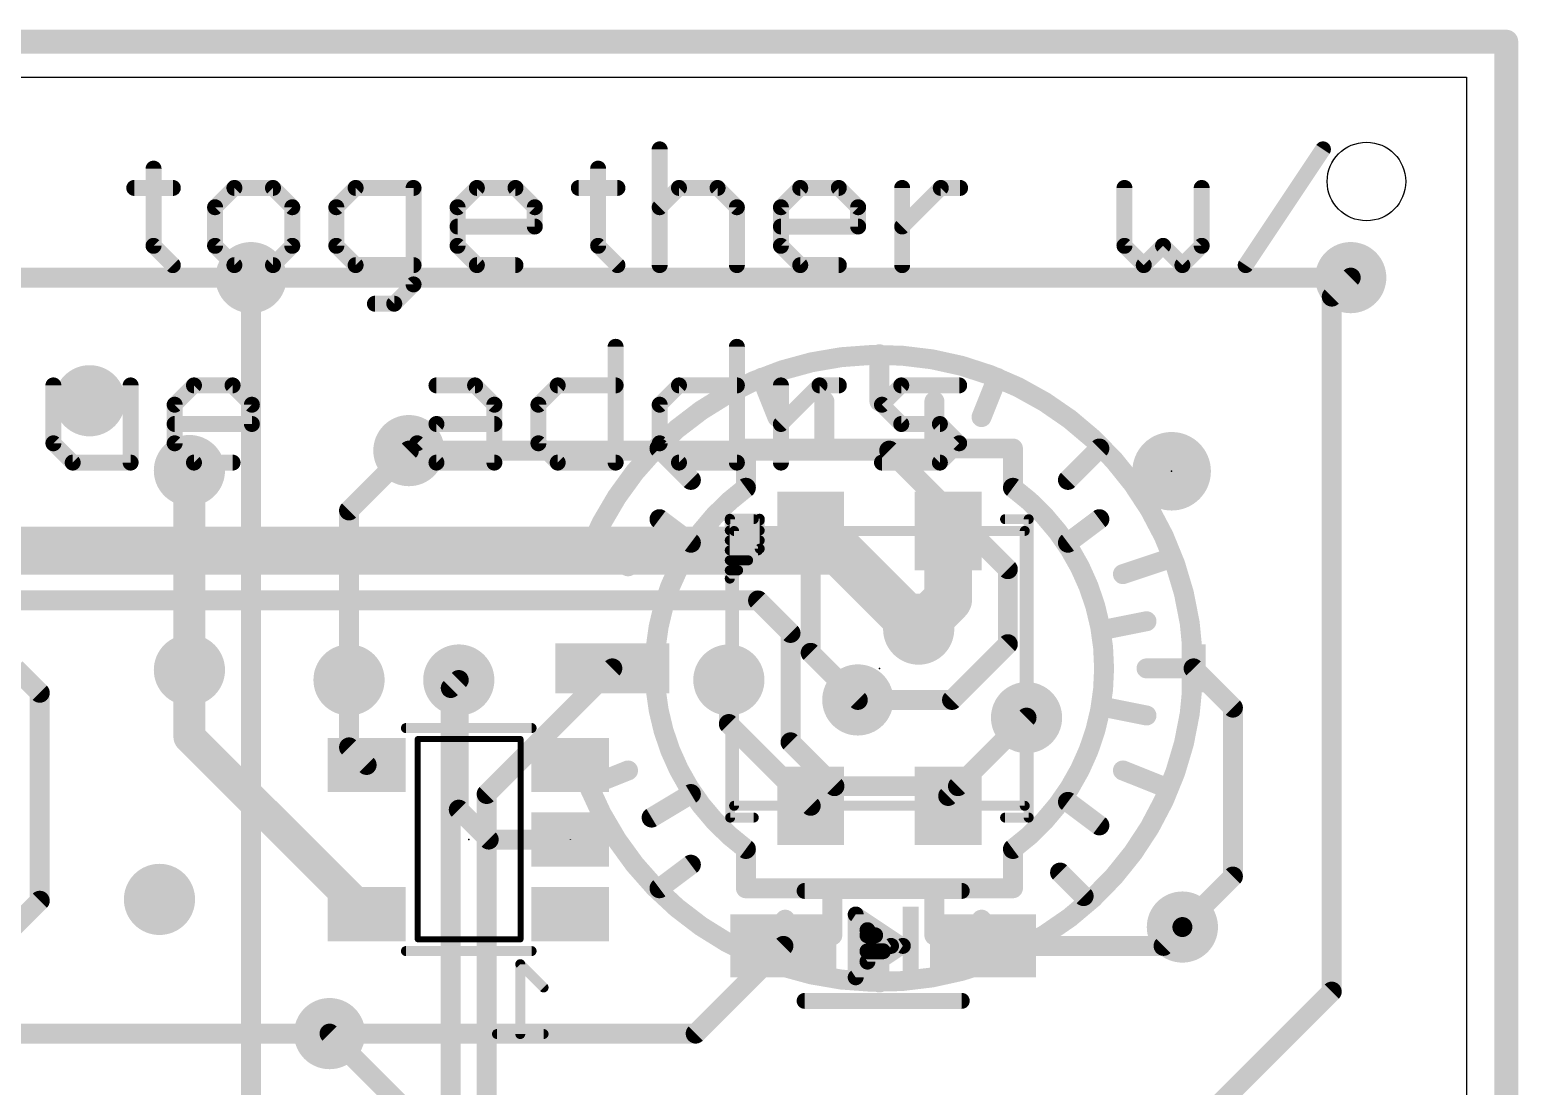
# Model space of a CAD drawing. Extents: x -30.6 to 30.6, y -30.6 to 30.6.
# Drawn here: x 11.68 to 30.63, y 17.18 to 30.63 of the extents above; entities that cross this region are included whole.
import ezdxf

# ---------------------------------------------------------------- set-up
doc = ezdxf.new("R2010")
doc.units = 0
for name, color, linetype in [('1', 12, 'CONTINUOUS'), ('16', 5, 'CONTINUOUS'), ('18', 110, 'CONTINUOUS'), ('20', 53, 'CONTINUOUS'), ('21', 40, 'CONTINUOUS'), ('22', 53, 'CONTINUOUS'), ('23', 40, 'CONTINUOUS'), ('24', 6, 'CONTINUOUS')]:
    doc.layers.add(name, color=color, linetype=linetype)

# ---------------------------------------------------------------- blocks, each defined once
blk = doc.blocks.new('RECT')
blk.add_solid([(-0.5, -0.5), (0.5, -0.5), (-0.5, 0.5), (0.5, 0.5)])
blk = doc.blocks.new('PIE')
at = {"const_width": 0.5}
blk.add_lwpolyline([(0, -0.25, 1), (0, 0.25, 1), (0, -0.25)], format="xyb", dxfattribs=at)
blk = doc.blocks.new('ROUNDV')
at = {"const_width": 0.5}
blk.add_lwpolyline([(0, -0.25, 1), (0, 0.25, 1), (0, -0.25)], format="xyb", dxfattribs=at)

msp = doc.modelspace()

# ---------------------------------------------------------------- linework, layer by layer
at = {"layer": '1'}
for points, const_width in [([(30.48, 30.48), (-30.48, 30.48)], 0.3048), ([(30.48, -30.48), (30.48, 30.48)], 0.3048), ([(14.5, 27.476), (5.124, 27.476)], 0.254), ([(28.5, 27.476), (14.5, 27.476)], 0.254), ([(22.625, 25.273), (16.51, 25.273)], 0.254), ([(24.135, 23.763), (22.625, 25.273)], 0.254), ([(13.716, 25.019), (13.716, 24)], 0.4064), ([(7.874, 24), (13.716, 24)], 0.6096), ([(13.716, 24), (21.984, 24)], 0.6096), ([(21.984, 24), (22.984, 23)], 0.6096), ([(24.135, 23.763), (24.135, 22.8085)], 0.254), ([(9.6915, 23.365), (20.955, 23.365)], 0.254), ([(20.955, 23.365), (21.3686, 22.9514)], 0.254), ([(22.984, 23), (23, 23)], 0.6096), ([(21.3686, 22.9514), (21.3686, 21.5589)], 0.254), ([(24.135, 22.8085), (23.4245, 22.098)], 0.254), ([(13.716, 21.626), (13.716, 22.479)], 0.4064), ([(15.748, 22.3526), (15.748, 21.494)], 0.254), ([(17.145, 20.701), (17.145, 22.352)], 0.254), ([(23.4245, 22.098), (22.225, 22.098)], 0.254), ([(23.5, 21), (24.373, 21.873)], 0.254), ([(15.972, 19.37), (13.716, 21.626)], 0.4064), ([(15.748, 21.494), (15.972, 21.27)], 0.254), ([(21.3686, 21.5589), (21.9275, 21)], 0.254), ([(21.9275, 21), (23.5, 21)], 0.254), ([(17.526, 20.32), (17.145, 20.701)], 0.254), ([(18.562, 20.32), (17.526, 20.32)], 0.254), ([(26.117, 18.966), (26.357, 19.206)], 0.254), ([(21.278, 18.966), (20.161, 17.849)], 0.254), ([(23.818, 18.966), (26.117, 18.966)], 0.254), ([(15.5, 17.849), (7.423, 17.849)], 0.254), ([(20.161, 17.849), (15.5, 17.849)], 0.254)]:
    msp.add_lwpolyline(points, dxfattribs=dict(at, const_width=const_width))
for points, const_width in [([(30.5562, 30.48, 1), (30.4038, 30.48)], 0.1524), ([(30.48, 30.4038, 1), (30.48, 30.5562)], 0.1524), ([(14.5, 27.5395, 1), (14.5, 27.4125)], 0.127), ([(14.5, 27.4125, 1), (14.5, 27.5395)], 0.127), ([(28.5, 27.4125, 1), (28.5, 27.5395)], 0.127), ([(16.51, 25.3365, 1), (16.51, 25.2095)], 0.127), ([(22.6699, 25.3179, 1), (22.5801, 25.2281)], 0.127), ([(22.625, 25.2095, 1), (22.625, 25.3365)], 0.127), ([(13.8176, 25.019, 1), (13.6144, 25.019)], 0.2032), ([(13.716, 24.1524, 1), (13.716, 23.8476)], 0.3048), ([(13.716, 23.8476, 1), (13.716, 24.1524)], 0.3048), ([(22.0918, 24.1078, 1), (21.8762, 23.8922)], 0.3048), ([(21.984, 23.8476, 1), (21.984, 24.1524)], 0.3048), ([(13.6144, 24, 1), (13.8176, 24)], 0.2032), ([(24.1985, 23.763, 1), (24.0715, 23.763)], 0.127), ([(24.0901, 23.7181, 1), (24.1799, 23.8079)], 0.127), ([(20.9999, 23.4099, 1), (20.9101, 23.3201)], 0.127), ([(20.955, 23.3015, 1), (20.955, 23.4285)], 0.127), ([(22.984, 23.1524, 1), (22.984, 22.8476)], 0.3048), ([(22.8762, 22.8922, 1), (23.0918, 23.1078)], 0.3048), ([(23, 22.8476, 1), (23, 23.1524)], 0.3048), ([(21.4321, 22.9514, 1), (21.3051, 22.9514)], 0.127), ([(21.3237, 22.9065, 1), (21.4135, 22.9963)], 0.127), ([(24.1799, 22.7636, 1), (24.0901, 22.8534)], 0.127), ([(24.0715, 22.8085, 1), (24.1985, 22.8085)], 0.127), ([(13.8176, 22.479, 1), (13.6144, 22.479)], 0.2032), ([(15.8115, 22.3526, 1), (15.6845, 22.3526)], 0.127), ([(17.2085, 22.352, 1), (17.0815, 22.352)], 0.127), ([(22.225, 22.1615, 1), (22.225, 22.0345)], 0.127), ([(23.3796, 22.1429, 1), (23.4694, 22.0531)], 0.127), ([(23.4245, 22.0345, 1), (23.4245, 22.1615)], 0.127), ([(24.4179, 21.8281, 1), (24.3281, 21.9179)], 0.127), ([(13.7878, 21.6978, 1), (13.6442, 21.5542)], 0.2032), ([(13.6144, 21.626, 1), (13.8176, 21.626)], 0.2032), ([(15.7929, 21.5389, 1), (15.7031, 21.4491)], 0.127), ([(21.4135, 21.6038, 1), (21.3237, 21.514)], 0.127), ([(21.3051, 21.5589, 1), (21.4321, 21.5589)], 0.127), ([(15.6845, 21.494, 1), (15.8115, 21.494)], 0.127), ([(15.9271, 21.2251, 1), (16.0169, 21.3149)], 0.127), ([(21.9275, 21.0635, 1), (21.9275, 20.9365)], 0.127), ([(21.8826, 20.9551, 1), (21.9724, 21.0449)], 0.127), ([(23.4551, 21.0449, 1), (23.5449, 20.9551)], 0.127), ([(23.5, 20.9365, 1), (23.5, 21.0635)], 0.127), ([(17.1899, 20.7459, 1), (17.1001, 20.6561)], 0.127), ([(17.0815, 20.701, 1), (17.2085, 20.701)], 0.127), ([(17.526, 20.3835, 1), (17.526, 20.2565)], 0.127), ([(17.4811, 20.2751, 1), (17.5709, 20.3649)], 0.127), ([(18.562, 20.2565, 1), (18.562, 20.3835)], 0.127), ([(15.9002, 19.2982, 1), (16.0438, 19.4418)], 0.2032), ([(26.4019, 19.1611, 1), (26.3121, 19.2509)], 0.127), ([(21.3229, 18.9211, 1), (21.2331, 19.0109)], 0.127), ([(23.818, 19.0295, 1), (23.818, 18.9025)], 0.127), ([(26.0721, 19.0109, 1), (26.1619, 18.9211)], 0.127), ([(26.117, 18.9025, 1), (26.117, 19.0295)], 0.127), ([(15.5, 17.9125, 1), (15.5, 17.7855)], 0.127), ([(15.5, 17.7855, 1), (15.5, 17.9125)], 0.127), ([(20.1161, 17.8939, 1), (20.2059, 17.8041)], 0.127), ([(20.161, 17.7855, 1), (20.161, 17.9125)], 0.127)]:
    msp.add_lwpolyline(points, format="xyb", dxfattribs=dict(at, const_width=const_width))
at = {"layer": '16'}
for points, const_width in [([(30.48, 30.48), (-30.48, 30.48)], 0.3048), ([(30.48, -30.48), (30.48, 30.48)], 0.3048), ([(14.5, 27.476), (14.5, 16.524)], 0.254), ([(28.2584, 27.2344), (28.5, 27.476)], 0.254), ([(28.2584, 18.3839), (28.2584, 27.2344)], 0.254), ([(22.5, 26.5), (22.5, 25.9)], 0.254), ([(21, 26.2), (21.2, 25.7)], 0.254), ([(24, 26.2), (23.8, 25.7)], 0.254), ([(21.8, 25.3), (21.8, 25.9)], 0.254), ([(23.2, 25.3), (23.2, 25.9)], 0.254), ([(15.748, 24.511), (16.51, 25.273)], 0.254), ([(19.7, 25.3), (20.1, 24.9)], 0.254), ([(20.8, 24.8), (20.8, 25.3)], 0.254), ([(21.8, 25.3), (20.8, 25.3)], 0.254), ([(23.2, 25.3), (21.8, 25.3)], 0.254), ([(24.2, 25.3), (23.2, 25.3)], 0.254), ([(24.2, 24.8), (24.2, 25.3)], 0.254), ([(25.3, 25.3), (24.9, 24.9)], 0.254), ([(13.716, 22.479), (13.716, 25.019)], 0.4064), ([(15.748, 22.3526), (15.748, 24.511)], 0.254), ([(20.1, 24.1), (19.7, 24.4)], 0.254), ([(23.375, 24.25), (23.375, 23.379)], 0.6096), ([(24.9, 24.1), (25.3, 24.4)], 0.254), ([(21.625, 24.25), (21.625, 22.698)], 0.254), ([(18.8, 24), (19.3, 23.8)], 0.254), ([(26.2, 23.9), (25.6, 23.7)], 0.254), ([(23.375, 23.379), (23, 23.004)], 0.6096), ([(23, 23.004), (23, 23)], 0.6096), ([(25.4, 23), (25.9, 23.1)], 0.254), ([(21.625, 22.698), (22.225, 22.098)], 0.254), ([(11.5, 22.5), (11.811, 22.189)], 0.254), ([(19.1, 22.5), (17.5, 20.9)], 0.254), ([(26.5, 22.5), (25.9, 22.5)], 0.254), ([(26.5, 22.5), (27, 22)], 0.254), ([(17.0428, 22.2498), (17.145, 22.352)], 0.254), ([(17.0428, 5.9938), (17.0428, 22.2498)], 0.254), ([(20.5834, 21.7916), (20.5834, 22.352)], 0.254), ([(11.811, 22.189), (11.811, 19.541)], 0.254), ([(24.373, 21.873), (23.375, 20.875)], 0.254), ([(25.4, 22), (25.9, 21.9)], 0.254), ([(27, 22), (27, 19.849)], 0.254), ([(21.625, 20.75), (20.5834, 21.7916)], 0.254), ([(18.8, 21), (19.3, 21.2)], 0.254), ([(26.1, 21), (25.6, 21.2)], 0.254), ([(17.5, 20.9), (17.5, 7.5)], 0.254), ([(20.1, 20.9), (19.6, 20.6)], 0.254), ([(23.375, 20.875), (23.375, 20.75)], 0.254), ([(24.9, 20.8), (25.3, 20.5)], 0.254), ([(20.8, 20.2), (20.8, 19.7)], 0.254), ([(24.2, 20.2), (24.2, 19.7)], 0.254), ([(19.7, 19.7), (20.1, 20)], 0.254), ([(25.1, 19.6), (24.8, 19.9)], 0.254), ([(27, 19.849), (26.357, 19.206)], 0.254), ([(21.9, 19.7), (20.8, 19.7)], 0.254), ([(23.2, 19.7), (21.9, 19.7)], 0.254), ([(21.9, 19.7), (21.9, 19.1)], 0.254), ([(24.2, 19.7), (23.2, 19.7)], 0.254), ([(23.2, 19.7), (23.2, 19.1)], 0.254), ([(11.811, 19.541), (11.23, 18.96)], 0.254), ([(21.1, 18.8), (21.3, 19.3)], 0.254), ([(24, 18.8), (23.8, 19.3)], 0.254), ([(22.5, 18.5), (22.5, 19.1)], 0.254), ([(26, 16.1255), (28.2584, 18.3839)], 0.254), ([(16.5856, 16.7634), (15.5, 17.849)], 0.254)]:
    msp.add_lwpolyline(points, dxfattribs=dict(at, const_width=const_width))
for points, const_width in [([(30.5562, 30.48, 1), (30.4038, 30.48)], 0.1524), ([(30.48, 30.4038, 1), (30.48, 30.5562)], 0.1524), ([(14.5635, 27.476, 1), (14.4365, 27.476)], 0.127), ([(28.5449, 27.4311, 1), (28.4551, 27.5209)], 0.127), ([(28.3219, 27.2344, 1), (28.1949, 27.2344)], 0.127), ([(28.2135, 27.2793, 1), (28.3033, 27.1895)], 0.127), ([(18.8, 21, 5.1283), (18.8, 24)], 0.254), ([(22.5635, 26.5, 1), (22.4365, 26.5)], 0.127), ([(21.059, 26.2236, 1), (20.941, 26.1764)], 0.127), ([(24.059, 26.1764, 1), (23.941, 26.2236)], 0.127), ([(21.8635, 25.9, 1), (21.7365, 25.9)], 0.127), ([(22.4365, 25.9, 1), (22.5635, 25.9)], 0.127), ([(23.2635, 25.9, 1), (23.1365, 25.9)], 0.127), ([(21.141, 25.6764, 1), (21.259, 25.7236)], 0.127), ([(23.741, 25.7236, 1), (23.859, 25.6764)], 0.127), ([(16.5549, 25.2281, 1), (16.4651, 25.3179)], 0.127), ([(19.7449, 25.3449, 1), (19.6551, 25.2551)], 0.127), ([(20.8635, 25.3, 1), (20.7365, 25.3)], 0.127), ([(20.8, 25.3635, 1), (20.8, 25.2365)], 0.127), ([(21.8, 25.3635, 1), (21.8, 25.2365)], 0.127), ([(21.8, 25.2365, 1), (21.8, 25.3635)], 0.127), ([(23.2, 25.3635, 1), (23.2, 25.2365)], 0.127), ([(23.2, 25.2365, 1), (23.2, 25.3635)], 0.127), ([(24.2635, 25.3, 1), (24.1365, 25.3)], 0.127), ([(24.2, 25.2365, 1), (24.2, 25.3635)], 0.127), ([(25.3449, 25.2551, 1), (25.2551, 25.3449)], 0.127), ([(13.8176, 25.019, 1), (13.6144, 25.019)], 0.2032), ([(21.7365, 25.3, 1), (21.8635, 25.3)], 0.127), ([(23.1365, 25.3, 1), (23.2635, 25.3)], 0.127), ([(20.8, 24.8, 0.5044), (20.8, 20.2)], 0.254), ([(20.0551, 24.8551, 1), (20.1449, 24.9449)], 0.127), ([(20.7365, 24.8, 1), (20.8635, 24.8)], 0.127), ([(20.8377, 24.7489, 1), (20.7623, 24.8511)], 0.127), ([(24.2, 20.2, 0.5044), (24.2, 24.8)], 0.254), ([(24.2377, 24.8511, 1), (24.1623, 24.7489)], 0.127), ([(24.1365, 24.8, 1), (24.2635, 24.8)], 0.127), ([(24.8551, 24.9449, 1), (24.9449, 24.8551)], 0.127), ([(15.8115, 24.511, 1), (15.6845, 24.511)], 0.127), ([(15.7031, 24.5559, 1), (15.7929, 24.4661)], 0.127), ([(19.7381, 24.4508, 1), (19.6619, 24.3492)], 0.127), ([(23.5274, 24.25, 1), (23.2226, 24.25)], 0.3048), ([(25.3381, 24.3492, 1), (25.2619, 24.4508)], 0.127), ([(21.6885, 24.25, 1), (21.5615, 24.25)], 0.127), ([(18.8236, 24.059, 1), (18.7764, 23.941)], 0.127), ([(18.7412, 24.0239, 1), (18.8588, 23.9761)], 0.127), ([(20.0619, 24.0492, 1), (20.1381, 24.1508)], 0.127), ([(24.8619, 24.1508, 1), (24.9381, 24.0492)], 0.127), ([(19.2764, 23.741, 1), (19.3236, 23.859)], 0.127), ([(26.2201, 23.8398, 1), (26.1799, 23.9602)], 0.127), ([(25.5799, 23.7602, 1), (25.6201, 23.6398)], 0.127), ([(23.2226, 23.379, 1), (23.5274, 23.379)], 0.3048), ([(23.4828, 23.2712, 1), (23.2672, 23.4868)], 0.3048), ([(23.1524, 23.004, 1), (22.8476, 23.004)], 0.3048), ([(22.8922, 23.1118, 1), (23.1078, 22.8962)], 0.3048), ([(22.8476, 23, 1), (23.1524, 23)], 0.3048), ([(25.3875, 23.0623, 1), (25.4125, 22.9377)], 0.127), ([(25.9125, 23.0377, 1), (25.8875, 23.1623)], 0.127), ([(21.6699, 22.7429, 1), (21.5801, 22.6531)], 0.127), ([(21.5615, 22.698, 1), (21.6885, 22.698)], 0.127), ([(13.6144, 22.479, 1), (13.8176, 22.479)], 0.2032), ([(19.1449, 22.4551, 1), (19.0551, 22.5449)], 0.127), ([(25.9, 22.5635, 1), (25.9, 22.4365)], 0.127), ([(26.5449, 22.5449, 1), (26.4551, 22.4551)], 0.127), ([(26.5, 22.4365, 1), (26.5, 22.5635)], 0.127), ([(15.6845, 22.3526, 1), (15.8115, 22.3526)], 0.127), ([(17.1063, 22.2498, 1), (16.9793, 22.2498)], 0.127), ([(17.1899, 22.3071, 1), (17.1001, 22.3969)], 0.127), ([(20.6469, 22.352, 1), (20.5199, 22.352)], 0.127), ([(11.8745, 22.189, 1), (11.7475, 22.189)], 0.127), ([(11.7661, 22.1441, 1), (11.8559, 22.2339)], 0.127), ([(16.9979, 22.2947, 1), (17.0877, 22.2049)], 0.127), ([(22.1801, 22.0531, 1), (22.2699, 22.1429)], 0.127), ([(24.4179, 21.8281, 1), (24.3281, 21.9179)], 0.127), ([(25.4125, 22.0623, 1), (25.3875, 21.9377)], 0.127), ([(25.8875, 21.8377, 1), (25.9125, 21.9623)], 0.127), ([(27.0635, 22, 1), (26.9365, 22)], 0.127), ([(26.9551, 21.9551, 1), (27.0449, 22.0449)], 0.127), ([(20.6283, 21.8365, 1), (20.5385, 21.7467)], 0.127), ([(20.5199, 21.7916, 1), (20.6469, 21.7916)], 0.127), ([(19.3236, 21.141, 1), (19.2764, 21.259)], 0.127), ([(25.6236, 21.259, 1), (25.5764, 21.141)], 0.127), ([(18.8588, 21.0239, 1), (18.7412, 20.9761)], 0.127), ([(18.7764, 21.059, 1), (18.8236, 20.941)], 0.127), ([(26.0764, 20.941, 1), (26.1236, 21.059)], 0.127), ([(17.5635, 20.9, 1), (17.4365, 20.9)], 0.127), ([(17.4551, 20.9449, 1), (17.5449, 20.8551)], 0.127), ([(20.1327, 20.8455, 1), (20.0673, 20.9545)], 0.127), ([(21.5801, 20.7051, 1), (21.6699, 20.7949)], 0.127), ([(23.4385, 20.875, 1), (23.3115, 20.875)], 0.127), ([(23.3301, 20.9199, 1), (23.4199, 20.8301)], 0.127), ([(24.9381, 20.8508, 1), (24.8619, 20.7492)], 0.127), ([(19.5673, 20.6545, 1), (19.6327, 20.5455)], 0.127), ([(23.3115, 20.75, 1), (23.4385, 20.75)], 0.127), ([(25.2619, 20.4492, 1), (25.3381, 20.5508)], 0.127), ([(20.8635, 20.2, 1), (20.7365, 20.2)], 0.127), ([(20.7623, 20.1489, 1), (20.8377, 20.2511)], 0.127), ([(24.2635, 20.2, 1), (24.1365, 20.2)], 0.127), ([(24.1623, 20.2511, 1), (24.2377, 20.1489)], 0.127), ([(20.1381, 19.9492, 1), (20.0619, 20.0508)], 0.127), ([(24.8449, 19.9449, 1), (24.7551, 19.8551)], 0.127), ([(26.9365, 19.849, 1), (27.0635, 19.849)], 0.127), ([(27.0449, 19.8041, 1), (26.9551, 19.8939)], 0.127), ([(19.6619, 19.7508, 1), (19.7381, 19.6492)], 0.127), ([(20.8, 19.7635, 1), (20.8, 19.6365)], 0.127), ([(20.7365, 19.7, 1), (20.8635, 19.7)], 0.127), ([(21.9, 19.7635, 1), (21.9, 19.6365)], 0.127), ([(21.9635, 19.7, 1), (21.8365, 19.7)], 0.127), ([(21.9, 19.6365, 1), (21.9, 19.7635)], 0.127), ([(23.2, 19.7635, 1), (23.2, 19.6365)], 0.127), ([(23.2635, 19.7, 1), (23.1365, 19.7)], 0.127), ([(23.2, 19.6365, 1), (23.2, 19.7635)], 0.127), ([(24.1365, 19.7, 1), (24.2635, 19.7)], 0.127), ([(24.2, 19.6365, 1), (24.2, 19.7635)], 0.127), ([(25.0551, 19.5551, 1), (25.1449, 19.6449)], 0.127), ([(11.7475, 19.541, 1), (11.8745, 19.541)], 0.127), ([(11.8559, 19.4961, 1), (11.7661, 19.5859)], 0.127), ([(21.359, 19.2764, 1), (21.241, 19.3236)], 0.127), ([(23.859, 19.3236, 1), (23.741, 19.2764)], 0.127), ([(21.8365, 19.1, 1), (21.9635, 19.1)], 0.127), ([(22.5635, 19.1, 1), (22.4365, 19.1)], 0.127), ([(23.1365, 19.1, 1), (23.2635, 19.1)], 0.127), ([(26.3121, 19.2509, 1), (26.4019, 19.1611)], 0.127), ([(21.041, 18.8236, 1), (21.159, 18.7764)], 0.127), ([(23.941, 18.7764, 1), (24.059, 18.8236)], 0.127), ([(22.4365, 18.5, 1), (22.5635, 18.5)], 0.127), ([(28.1949, 18.3839, 1), (28.3219, 18.3839)], 0.127), ([(28.3033, 18.339, 1), (28.2135, 18.4288)], 0.127), ([(15.5449, 17.8939, 1), (15.4551, 17.8041)], 0.127)]:
    msp.add_lwpolyline(points, format="xyb", dxfattribs=dict(at, const_width=const_width))
at = {"layer": '20'}
for p, q in [((-30.028, 30.028), (29.972, 30.028)), ((29.972, 30.028), (29.972, -29.972))]:
    msp.add_line(p, q, dxfattribs=at)
msp.add_circle((28.7, 28.7), 0.5, dxfattribs=at)
at = {"layer": '21'}
for points, const_width in [([(19.7025, 29.1097), (19.7025, 27.6352)], 0.2032), ([(27.1633, 27.6352), (28.1462, 29.1097)], 0.2032), ([(13.2593, 28.8639), (13.2593, 27.8809)], 0.2032), ([(18.9192, 28.8639), (18.9192, 27.8809)], 0.2032), ([(13.0136, 28.6182), (13.505, 28.6182)], 0.2032), ([(14.2884, 28.6182), (14.0426, 28.3724)], 0.2032), ([(14.7799, 28.6182), (14.2884, 28.6182)], 0.2032), ([(15.0256, 28.3724), (14.7799, 28.6182)], 0.2032), ([(15.832, 28.6182), (15.5862, 28.3724)], 0.2032), ([(16.5692, 28.6182), (15.832, 28.6182)], 0.2032), ([(16.5692, 27.3895), (16.5692, 28.6182)], 0.2032), ([(17.1298, 28.3724), (17.3756, 28.6182)], 0.2032), ([(17.3756, 28.6182), (17.8671, 28.6182)], 0.2032), ([(17.8671, 28.6182), (18.1128, 28.3724)], 0.2032), ([(18.6734, 28.6182), (19.1649, 28.6182)], 0.2032), ([(19.7025, 28.3724), (19.9483, 28.6182)], 0.2032), ([(19.9483, 28.6182), (20.4397, 28.6182)], 0.2032), ([(20.4397, 28.6182), (20.6855, 28.3724)], 0.2032), ([(21.2461, 28.3724), (21.4919, 28.6182)], 0.2032), ([(21.4919, 28.6182), (21.9833, 28.6182)], 0.2032), ([(21.9833, 28.6182), (22.2291, 28.3724)], 0.2032), ([(22.7897, 27.6352), (22.7897, 28.6182)], 0.2032), ([(22.7897, 28.1267), (23.2812, 28.6182)], 0.2032), ([(23.2812, 28.6182), (23.527, 28.6182)], 0.2032), ([(25.6197, 28.6182), (25.6197, 27.8809)], 0.2032), ([(26.6026, 27.8809), (26.6026, 28.6182)], 0.2032), ([(14.0426, 28.3724), (14.0426, 27.8809)], 0.2032), ([(15.0256, 27.8809), (15.0256, 28.3724)], 0.2032), ([(15.5862, 28.3724), (15.5862, 27.8809)], 0.2032), ([(17.1298, 27.8809), (17.1298, 28.3724)], 0.2032), ([(18.1128, 28.3724), (18.1128, 28.1267)], 0.2032), ([(20.6855, 28.3724), (20.6855, 27.6352)], 0.2032), ([(21.2461, 27.8809), (21.2461, 28.3724)], 0.2032), ([(22.2291, 28.3724), (22.2291, 28.1267)], 0.2032), ([(18.1128, 28.1267), (17.1298, 28.1267)], 0.2032), ([(22.2291, 28.1267), (21.2461, 28.1267)], 0.2032), ([(13.2593, 27.8809), (13.505, 27.6352)], 0.2032), ([(14.0426, 27.8809), (14.2884, 27.6352)], 0.2032), ([(14.7799, 27.6352), (15.0256, 27.8809)], 0.2032), ([(15.5862, 27.8809), (15.832, 27.6352)], 0.2032), ([(17.3756, 27.6352), (17.1298, 27.8809)], 0.2032), ([(18.9192, 27.8809), (19.1649, 27.6352)], 0.2032), ([(21.4919, 27.6352), (21.2461, 27.8809)], 0.2032), ([(25.6197, 27.8809), (25.8654, 27.6352)], 0.2032), ([(25.8654, 27.6352), (26.1112, 27.8809)], 0.2032), ([(26.1112, 27.8809), (26.3569, 27.6352)], 0.2032), ([(26.3569, 27.6352), (26.6026, 27.8809)], 0.2032), ([(14.2884, 27.6352), (14.7799, 27.6352)], 0.2032), ([(15.832, 27.6352), (16.5692, 27.6352)], 0.2032), ([(17.8671, 27.6352), (17.3756, 27.6352)], 0.2032), ([(21.9833, 27.6352), (21.4919, 27.6352)], 0.2032), ([(16.3235, 27.1437), (16.5692, 27.3895)], 0.2032), ([(16.0777, 27.1437), (16.3235, 27.1437)], 0.2032), ([(19.1419, 26.5951), (19.1419, 25.1206)], 0.2032), ([(20.6855, 26.5951), (20.6855, 25.1206)], 0.2032), ([(11.9845, 26.1036), (11.9845, 25.3663)], 0.2032), ([(12.9675, 25.1206), (12.9675, 26.1036)], 0.2032), ([(13.5281, 25.8578), (13.7738, 26.1036)], 0.2032), ([(13.7738, 26.1036), (14.2653, 26.1036)], 0.2032), ([(14.2653, 26.1036), (14.5111, 25.8578)], 0.2032), ([(16.861, 26.1036), (17.3525, 26.1036)], 0.2032), ([(17.3525, 26.1036), (17.5983, 25.8578)], 0.2032), ([(18.1589, 25.8578), (18.4047, 26.1036)], 0.2032), ([(18.4047, 26.1036), (19.1419, 26.1036)], 0.2032), ([(19.7025, 25.8578), (19.9483, 26.1036)], 0.2032), ([(19.9483, 26.1036), (20.6855, 26.1036)], 0.2032), ([(21.2461, 25.1206), (21.2461, 26.1036)], 0.2032), ([(21.2461, 25.6121), (21.7376, 26.1036)], 0.2032), ([(21.7376, 26.1036), (21.9834, 26.1036)], 0.2032), ([(22.5325, 25.8578), (22.7782, 26.1036)], 0.2032), ([(22.7782, 26.1036), (23.5154, 26.1036)], 0.2032), ([(13.5281, 25.3663), (13.5281, 25.8578)], 0.2032), ([(14.5111, 25.8578), (14.5111, 25.6121)], 0.2032), ([(17.5983, 25.8578), (17.5983, 25.1206)], 0.2032), ([(18.1589, 25.3663), (18.1589, 25.8578)], 0.2032), ([(19.7025, 25.3663), (19.7025, 25.8578)], 0.2032), ([(22.7782, 25.6121), (22.5325, 25.8578)], 0.2032), ([(14.5111, 25.6121), (13.5281, 25.6121)], 0.2032), ([(16.6153, 25.3663), (16.861, 25.6121)], 0.2032), ([(16.861, 25.6121), (17.5983, 25.6121)], 0.2032), ([(23.2697, 25.6121), (22.7782, 25.6121)], 0.2032), ([(23.5154, 25.3663), (23.2697, 25.6121)], 0.2032), ([(11.9845, 25.3663), (12.2302, 25.1206)], 0.2032), ([(13.7738, 25.1206), (13.5281, 25.3663)], 0.2032), ([(16.861, 25.1206), (16.6153, 25.3663)], 0.2032), ([(18.4047, 25.1206), (18.1589, 25.3663)], 0.2032), ([(19.9483, 25.1206), (19.7025, 25.3663)], 0.2032), ([(23.2697, 25.1206), (23.5154, 25.3663)], 0.2032), ([(12.2302, 25.1206), (12.9675, 25.1206)], 0.2032), ([(14.2653, 25.1206), (13.7738, 25.1206)], 0.2032), ([(17.5983, 25.1206), (16.861, 25.1206)], 0.2032), ([(19.1419, 25.1206), (18.4047, 25.1206)], 0.2032), ([(20.6855, 25.1206), (19.9483, 25.1206)], 0.2032), ([(22.5325, 25.1206), (23.2697, 25.1206)], 0.2032), ([(16.472, 21.74), (18.072, 21.74)], 0.127), ([(16.622, 19.05), (16.622, 21.6)], 0.075), ([(16.622, 21.6), (17.932, 21.6)], 0.075), ([(17.932, 21.6), (17.932, 19.05)], 0.075), ([(18.562, 20.32), (18.572, 20.32)], 0.01), ([(21.548, 19.666), (23.548, 19.666)], 0.2032), ([(22.198, 18.566), (22.198, 19.366)], 0.2032), ([(22.198, 19.366), (22.798, 18.966)], 0.2032), ([(22.348, 18.766), (22.348, 19.166)], 0.2032), ([(22.348, 19.166), (22.648, 18.966)], 0.2032), ([(22.348, 19.1008), (22.4458, 19.1008)], 0.2032), ([(18.072, 18.9), (16.472, 18.9)], 0.127), ([(17.932, 19.05), (16.622, 19.05)], 0.075), ([(22.798, 18.966), (22.198, 18.566)], 0.2032), ([(22.648, 18.966), (22.348, 18.766)], 0.2032), ([(22.348, 18.8976), (22.5454, 18.8976)], 0.2032), ([(23.548, 18.266), (21.548, 18.266)], 0.2032)]:
    msp.add_lwpolyline(points, dxfattribs=dict(at, const_width=const_width))
for points, const_width in [([(19.7533, 29.1097, 1), (19.6517, 29.1097)], 0.1016), ([(28.1885, 29.0815, 1), (28.104, 29.1378)], 0.1016), ([(13.3101, 28.8639, 1), (13.2085, 28.8639)], 0.1016), ([(18.97, 28.8639, 1), (18.8684, 28.8639)], 0.1016), ([(13.0136, 28.669, 1), (13.0136, 28.5674)], 0.1016), ([(13.505, 28.5674, 1), (13.505, 28.669)], 0.1016), ([(14.2884, 28.669, 1), (14.2884, 28.5674)], 0.1016), ([(14.3243, 28.5823, 1), (14.2524, 28.6541)], 0.1016), ([(14.8158, 28.6541, 1), (14.7439, 28.5823)], 0.1016), ([(14.7799, 28.5674, 1), (14.7799, 28.669)], 0.1016), ([(15.832, 28.669, 1), (15.832, 28.5674)], 0.1016), ([(15.8679, 28.5823, 1), (15.7961, 28.6541)], 0.1016), ([(16.62, 28.6182, 1), (16.5184, 28.6182)], 0.1016), ([(16.5692, 28.5674, 1), (16.5692, 28.669)], 0.1016), ([(17.3756, 28.669, 1), (17.3756, 28.5674)], 0.1016), ([(17.4115, 28.5823, 1), (17.3397, 28.6541)], 0.1016), ([(17.903, 28.6541, 1), (17.8311, 28.5823)], 0.1016), ([(17.8671, 28.5674, 1), (17.8671, 28.669)], 0.1016), ([(18.6734, 28.669, 1), (18.6734, 28.5674)], 0.1016), ([(19.1649, 28.5674, 1), (19.1649, 28.669)], 0.1016), ([(19.9483, 28.669, 1), (19.9483, 28.5674)], 0.1016), ([(19.9842, 28.5823, 1), (19.9123, 28.6541)], 0.1016), ([(20.4757, 28.6541, 1), (20.4038, 28.5823)], 0.1016), ([(20.4397, 28.5674, 1), (20.4397, 28.669)], 0.1016), ([(21.4919, 28.669, 1), (21.4919, 28.5674)], 0.1016), ([(21.5278, 28.5823, 1), (21.4559, 28.6541)], 0.1016), ([(22.0193, 28.6541, 1), (21.9474, 28.5823)], 0.1016), ([(21.9833, 28.5674, 1), (21.9833, 28.669)], 0.1016), ([(22.8405, 28.6182, 1), (22.7389, 28.6182)], 0.1016), ([(23.2812, 28.669, 1), (23.2812, 28.5674)], 0.1016), ([(23.3171, 28.5823, 1), (23.2453, 28.6541)], 0.1016), ([(23.527, 28.5674, 1), (23.527, 28.669)], 0.1016), ([(25.6705, 28.6182, 1), (25.5689, 28.6182)], 0.1016), ([(26.6534, 28.6182, 1), (26.5518, 28.6182)], 0.1016), ([(14.0934, 28.3724, 1), (13.9918, 28.3724)], 0.1016), ([(14.0067, 28.4083, 1), (14.0785, 28.3365)], 0.1016), ([(15.0764, 28.3724, 1), (14.9748, 28.3724)], 0.1016), ([(14.9897, 28.3365, 1), (15.0615, 28.4083)], 0.1016), ([(15.637, 28.3724, 1), (15.5354, 28.3724)], 0.1016), ([(15.5503, 28.4083, 1), (15.6222, 28.3365)], 0.1016), ([(17.1806, 28.3724, 1), (17.079, 28.3724)], 0.1016), ([(17.0939, 28.4083, 1), (17.1658, 28.3365)], 0.1016), ([(18.1636, 28.3724, 1), (18.062, 28.3724)], 0.1016), ([(18.0769, 28.3365, 1), (18.1487, 28.4083)], 0.1016), ([(19.6666, 28.4083, 1), (19.7384, 28.3365)], 0.1016), ([(20.7363, 28.3724, 1), (20.6347, 28.3724)], 0.1016), ([(20.6496, 28.3365, 1), (20.7214, 28.4083)], 0.1016), ([(21.2969, 28.3724, 1), (21.1953, 28.3724)], 0.1016), ([(21.2102, 28.4083, 1), (21.282, 28.3365)], 0.1016), ([(22.2799, 28.3724, 1), (22.1783, 28.3724)], 0.1016), ([(22.1932, 28.3365, 1), (22.265, 28.4083)], 0.1016), ([(17.1298, 28.1775, 1), (17.1298, 28.0759)], 0.1016), ([(18.062, 28.1267, 1), (18.1636, 28.1267)], 0.1016), ([(18.1128, 28.0759, 1), (18.1128, 28.1775)], 0.1016), ([(21.2461, 28.1775, 1), (21.2461, 28.0759)], 0.1016), ([(22.1783, 28.1267, 1), (22.2799, 28.1267)], 0.1016), ([(22.2291, 28.0759, 1), (22.2291, 28.1775)], 0.1016), ([(22.7538, 28.1626, 1), (22.8256, 28.0908)], 0.1016), ([(13.2952, 27.9169, 1), (13.2234, 27.845)], 0.1016), ([(13.2085, 27.8809, 1), (13.3101, 27.8809)], 0.1016), ([(14.0785, 27.9169, 1), (14.0067, 27.845)], 0.1016), ([(13.9918, 27.8809, 1), (14.0934, 27.8809)], 0.1016), ([(14.9748, 27.8809, 1), (15.0764, 27.8809)], 0.1016), ([(15.0615, 27.845, 1), (14.9897, 27.9169)], 0.1016), ([(15.6222, 27.9169, 1), (15.5503, 27.845)], 0.1016), ([(15.5354, 27.8809, 1), (15.637, 27.8809)], 0.1016), ([(17.1658, 27.9169, 1), (17.0939, 27.845)], 0.1016), ([(17.079, 27.8809, 1), (17.1806, 27.8809)], 0.1016), ([(18.9551, 27.9169, 1), (18.8833, 27.845)], 0.1016), ([(18.8684, 27.8809, 1), (18.97, 27.8809)], 0.1016), ([(21.282, 27.9169, 1), (21.2102, 27.845)], 0.1016), ([(21.1953, 27.8809, 1), (21.2969, 27.8809)], 0.1016), ([(25.6556, 27.9169, 1), (25.5837, 27.845)], 0.1016), ([(25.5689, 27.8809, 1), (25.6705, 27.8809)], 0.1016), ([(26.1471, 27.9169, 1), (26.0752, 27.845)], 0.1016), ([(26.1471, 27.845, 1), (26.0752, 27.9169)], 0.1016), ([(26.5518, 27.8809, 1), (26.6534, 27.8809)], 0.1016), ([(26.6386, 27.845, 1), (26.5667, 27.9169)], 0.1016), ([(13.4691, 27.5993, 1), (13.541, 27.6711)], 0.1016), ([(14.2884, 27.686, 1), (14.2884, 27.5844)], 0.1016), ([(14.2524, 27.5993, 1), (14.3243, 27.6711)], 0.1016), ([(14.7439, 27.6711, 1), (14.8158, 27.5993)], 0.1016), ([(14.7799, 27.5844, 1), (14.7799, 27.686)], 0.1016), ([(15.832, 27.686, 1), (15.832, 27.5844)], 0.1016), ([(15.7961, 27.5993, 1), (15.8679, 27.6711)], 0.1016), ([(16.5692, 27.5844, 1), (16.5692, 27.686)], 0.1016), ([(17.3756, 27.686, 1), (17.3756, 27.5844)], 0.1016), ([(17.3397, 27.5993, 1), (17.4115, 27.6711)], 0.1016), ([(17.8671, 27.5844, 1), (17.8671, 27.686)], 0.1016), ([(19.129, 27.5993, 1), (19.2008, 27.6711)], 0.1016), ([(19.6517, 27.6352, 1), (19.7533, 27.6352)], 0.1016), ([(20.6347, 27.6352, 1), (20.7363, 27.6352)], 0.1016), ([(21.4919, 27.686, 1), (21.4919, 27.5844)], 0.1016), ([(21.4559, 27.5993, 1), (21.5278, 27.6711)], 0.1016), ([(21.9833, 27.5844, 1), (21.9833, 27.686)], 0.1016), ([(22.7389, 27.6352, 1), (22.8405, 27.6352)], 0.1016), ([(25.8295, 27.6711, 1), (25.9013, 27.5993)], 0.1016), ([(25.8295, 27.5993, 1), (25.9013, 27.6711)], 0.1016), ([(26.321, 27.6711, 1), (26.3928, 27.5993)], 0.1016), ([(26.321, 27.5993, 1), (26.3928, 27.6711)], 0.1016), ([(27.121, 27.6634, 1), (27.2055, 27.607)], 0.1016), ([(16.6051, 27.3535, 1), (16.5333, 27.4254)], 0.1016), ([(16.5184, 27.3895, 1), (16.62, 27.3895)], 0.1016), ([(16.0777, 27.1945, 1), (16.0777, 27.0929)], 0.1016), ([(16.2875, 27.1796, 1), (16.3594, 27.1078)], 0.1016), ([(16.3235, 27.0929, 1), (16.3235, 27.1945)], 0.1016), ([(19.1927, 26.5951, 1), (19.0911, 26.5951)], 0.1016), ([(20.7363, 26.5951, 1), (20.6347, 26.5951)], 0.1016), ([(12.0353, 26.1036, 1), (11.9337, 26.1036)], 0.1016), ([(13.0183, 26.1036, 1), (12.9167, 26.1036)], 0.1016), ([(13.7738, 26.1544, 1), (13.7738, 26.0528)], 0.1016), ([(13.8098, 26.0677, 1), (13.7379, 26.1395)], 0.1016), ([(14.3012, 26.1395, 1), (14.2294, 26.0677)], 0.1016), ([(14.2653, 26.0528, 1), (14.2653, 26.1544)], 0.1016), ([(16.861, 26.1544, 1), (16.861, 26.0528)], 0.1016), ([(17.3885, 26.1395, 1), (17.3166, 26.0677)], 0.1016), ([(17.3525, 26.0528, 1), (17.3525, 26.1544)], 0.1016), ([(18.4047, 26.1544, 1), (18.4047, 26.0528)], 0.1016), ([(18.4406, 26.0677, 1), (18.3687, 26.1395)], 0.1016), ([(19.1419, 26.0528, 1), (19.1419, 26.1544)], 0.1016), ([(19.9483, 26.1544, 1), (19.9483, 26.0528)], 0.1016), ([(19.9842, 26.0677, 1), (19.9123, 26.1395)], 0.1016), ([(20.6855, 26.0528, 1), (20.6855, 26.1544)], 0.1016), ([(21.2969, 26.1036, 1), (21.1953, 26.1036)], 0.1016), ([(21.7376, 26.1544, 1), (21.7376, 26.0528)], 0.1016), ([(21.7735, 26.0677, 1), (21.7017, 26.1395)], 0.1016), ([(21.9834, 26.0528, 1), (21.9834, 26.1544)], 0.1016), ([(22.7782, 26.1544, 1), (22.7782, 26.0528)], 0.1016), ([(22.8141, 26.0677, 1), (22.7423, 26.1395)], 0.1016), ([(23.5154, 26.0528, 1), (23.5154, 26.1544)], 0.1016), ([(13.5789, 25.8578, 1), (13.4773, 25.8578)], 0.1016), ([(13.4922, 25.8937, 1), (13.564, 25.8219)], 0.1016), ([(14.5619, 25.8578, 1), (14.4603, 25.8578)], 0.1016), ([(14.4751, 25.8219, 1), (14.547, 25.8937)], 0.1016), ([(17.6491, 25.8578, 1), (17.5475, 25.8578)], 0.1016), ([(17.5624, 25.8219, 1), (17.6342, 25.8937)], 0.1016), ([(18.2097, 25.8578, 1), (18.1081, 25.8578)], 0.1016), ([(18.123, 25.8937, 1), (18.1948, 25.8219)], 0.1016), ([(19.7533, 25.8578, 1), (19.6517, 25.8578)], 0.1016), ([(19.6666, 25.8937, 1), (19.7384, 25.8219)], 0.1016), ([(22.5684, 25.8937, 1), (22.4965, 25.8219)], 0.1016), ([(22.4965, 25.8937, 1), (22.5684, 25.8219)], 0.1016), ([(13.5281, 25.6629, 1), (13.5281, 25.5613)], 0.1016), ([(14.4603, 25.6121, 1), (14.5619, 25.6121)], 0.1016), ([(14.5111, 25.5613, 1), (14.5111, 25.6629)], 0.1016), ([(16.861, 25.6629, 1), (16.861, 25.5613)], 0.1016), ([(16.897, 25.5762, 1), (16.8251, 25.648)], 0.1016), ([(17.5983, 25.5613, 1), (17.5983, 25.6629)], 0.1016), ([(21.2102, 25.648, 1), (21.282, 25.5762)], 0.1016), ([(22.7782, 25.6629, 1), (22.7782, 25.5613)], 0.1016), ([(22.7423, 25.5762, 1), (22.8141, 25.648)], 0.1016), ([(23.3056, 25.648, 1), (23.2338, 25.5762)], 0.1016), ([(23.2697, 25.5613, 1), (23.2697, 25.6629)], 0.1016), ([(12.0204, 25.4023, 1), (11.9486, 25.3304)], 0.1016), ([(11.9337, 25.3663, 1), (12.0353, 25.3663)], 0.1016), ([(13.564, 25.4023, 1), (13.4922, 25.3304)], 0.1016), ([(13.4773, 25.3663, 1), (13.5789, 25.3663)], 0.1016), ([(16.6512, 25.4023, 1), (16.5794, 25.3304)], 0.1016), ([(16.5794, 25.4023, 1), (16.6512, 25.3304)], 0.1016), ([(18.1948, 25.4023, 1), (18.123, 25.3304)], 0.1016), ([(18.1081, 25.3663, 1), (18.2097, 25.3663)], 0.1016), ([(19.7384, 25.4023, 1), (19.6666, 25.3304)], 0.1016), ([(19.6517, 25.3663, 1), (19.7533, 25.3663)], 0.1016), ([(23.5514, 25.3304, 1), (23.4795, 25.4023)], 0.1016), ([(23.4795, 25.3304, 1), (23.5514, 25.4023)], 0.1016), ([(12.2302, 25.1714, 1), (12.2302, 25.0698)], 0.1016), ([(12.1943, 25.0847, 1), (12.2661, 25.1565)], 0.1016), ([(12.9675, 25.0698, 1), (12.9675, 25.1714)], 0.1016), ([(13.7738, 25.1714, 1), (13.7738, 25.0698)], 0.1016), ([(13.7379, 25.0847, 1), (13.8098, 25.1565)], 0.1016), ([(14.2653, 25.0698, 1), (14.2653, 25.1714)], 0.1016), ([(16.861, 25.1714, 1), (16.861, 25.0698)], 0.1016), ([(16.8251, 25.0847, 1), (16.897, 25.1565)], 0.1016), ([(17.5983, 25.0698, 1), (17.5983, 25.1714)], 0.1016), ([(18.4047, 25.1714, 1), (18.4047, 25.0698)], 0.1016), ([(18.3687, 25.0847, 1), (18.4406, 25.1565)], 0.1016), ([(19.1419, 25.0698, 1), (19.1419, 25.1714)], 0.1016), ([(19.9483, 25.1714, 1), (19.9483, 25.0698)], 0.1016), ([(19.9123, 25.0847, 1), (19.9842, 25.1565)], 0.1016), ([(20.6855, 25.0698, 1), (20.6855, 25.1714)], 0.1016), ([(22.5325, 25.1714, 1), (22.5325, 25.0698)], 0.1016), ([(23.2338, 25.1565, 1), (23.3056, 25.0847)], 0.1016), ([(23.2697, 25.0698, 1), (23.2697, 25.1714)], 0.1016), ([(12.9167, 25.1206, 1), (13.0183, 25.1206)], 0.1016), ([(17.5475, 25.1206, 1), (17.6491, 25.1206)], 0.1016), ([(19.0911, 25.1206, 1), (19.1927, 25.1206)], 0.1016), ([(20.6347, 25.1206, 1), (20.7363, 25.1206)], 0.1016), ([(21.1953, 25.1206, 1), (21.2969, 25.1206)], 0.1016), ([(16.472, 21.7718, 1), (16.472, 21.7083)], 0.0635), ([(18.072, 21.7083, 1), (18.072, 21.7718)], 0.0635), ([(16.6408, 21.6, 1), (16.6032, 21.6)], 0.0375), ([(16.622, 21.6188, 1), (16.622, 21.5813)], 0.0375), ([(17.9508, 21.6, 1), (17.9133, 21.6)], 0.0375), ([(17.932, 21.5813, 1), (17.932, 21.6188)], 0.0375), ([(18.562, 20.3225, 1), (18.562, 20.3175)], 0.005), ([(18.572, 20.3175, 1), (18.572, 20.3225)], 0.005), ([(21.548, 19.7168, 1), (21.548, 19.6152)], 0.1016), ([(23.548, 19.6152, 1), (23.548, 19.7168)], 0.1016), ([(22.2488, 19.366, 1), (22.1472, 19.366)], 0.1016), ([(22.2262, 19.4083, 1), (22.1698, 19.3237)], 0.1016), ([(22.3988, 19.166, 1), (22.2972, 19.166)], 0.1016), ([(22.3762, 19.2083, 1), (22.3198, 19.1237)], 0.1016), ([(22.348, 19.1516, 1), (22.348, 19.05)], 0.1016), ([(22.4458, 19.05, 1), (22.4458, 19.1516)], 0.1016), ([(16.472, 18.9318, 1), (16.472, 18.8683)], 0.0635), ([(16.622, 19.0688, 1), (16.622, 19.0313)], 0.0375), ([(16.6032, 19.05, 1), (16.6408, 19.05)], 0.0375), ([(17.9133, 19.05, 1), (17.9508, 19.05)], 0.0375), ([(17.932, 19.0313, 1), (17.932, 19.0688)], 0.0375), ([(18.072, 18.8683, 1), (18.072, 18.9318)], 0.0635), ([(22.348, 18.9484, 1), (22.348, 18.8468)], 0.1016), ([(22.5454, 18.8468, 1), (22.5454, 18.9484)], 0.1016), ([(22.6762, 18.9237, 1), (22.6198, 19.0083)], 0.1016), ([(22.6198, 18.9237, 1), (22.6762, 19.0083)], 0.1016), ([(22.8262, 18.9237, 1), (22.7698, 19.0083)], 0.1016), ([(22.7698, 18.9237, 1), (22.8262, 19.0083)], 0.1016), ([(22.3198, 18.8083, 1), (22.3762, 18.7237)], 0.1016), ([(22.2972, 18.766, 1), (22.3988, 18.766)], 0.1016), ([(22.1698, 18.6083, 1), (22.2262, 18.5237)], 0.1016), ([(22.1472, 18.566, 1), (22.2488, 18.566)], 0.1016), ([(21.548, 18.3168, 1), (21.548, 18.2152)], 0.1016), ([(23.548, 18.2152, 1), (23.548, 18.3168)], 0.1016)]:
    msp.add_lwpolyline(points, format="xyb", dxfattribs=dict(at, const_width=const_width))
at = {"layer": '22', "const_width": 0.127}
for points in [[(20.595, 24.405), (20.976, 24.405)], [(20.595, 23.643), (20.595, 24.405)], [(20.595, 24.384), (20.976, 24.384)], [(20.9, 24.4), (20.6, 24.4)], [(20.6, 24.4), (20.6, 20.6)], [(20.976, 24.405), (20.976, 24.024)], [(24.1, 24.4), (24.4, 24.4)], [(24.4, 24.4), (24.4, 20.6)], [(20.595, 24.257), (20.976, 24.257)], [(20.65, 20.75), (20.65, 24.25)], [(20.65, 24.25), (24.35, 24.25)], [(24.35, 24.25), (24.35, 20.75)], [(20.595, 24.13), (20.976, 24.13)], [(20.976, 24.024), (20.595, 23.643)], [(20.595, 24.003), (20.955, 24.003)], [(20.595, 23.876), (20.828, 23.876)], [(20.595, 23.749), (20.701, 23.749)], [(20.6, 20.6), (20.9, 20.6)], [(24.35, 20.75), (20.65, 20.75)], [(24.4, 20.6), (24.1, 20.6)], [(18.2245, 18.4367), (17.9279, 18.7333)], [(17.9279, 18.7333), (17.9279, 17.8435)], [(18.2245, 17.8435), (17.6313, 17.8435)]]:
    msp.add_lwpolyline(points, dxfattribs=at)
at = {"layer": '22', "const_width": 0.0635}
for points in [[(20.595, 24.4367, 1), (20.595, 24.3733)], [(20.595, 24.4157, 1), (20.595, 24.3523)], [(20.6268, 24.405, 1), (20.5633, 24.405)], [(20.6, 24.4318, 1), (20.6, 24.3683)], [(20.6318, 24.4, 1), (20.5683, 24.4)], [(20.9, 24.3683, 1), (20.9, 24.4318)], [(21.0078, 24.405, 1), (20.9443, 24.405)], [(20.976, 24.3733, 1), (20.976, 24.4367)], [(20.976, 24.3523, 1), (20.976, 24.4157)], [(24.1, 24.4318, 1), (24.1, 24.3683)], [(24.4318, 24.4, 1), (24.3683, 24.4)], [(24.4, 24.3683, 1), (24.4, 24.4318)], [(20.595, 24.2888, 1), (20.595, 24.2253)], [(20.65, 24.2817, 1), (20.65, 24.2183)], [(20.6818, 24.25, 1), (20.6183, 24.25)], [(20.976, 24.2253, 1), (20.976, 24.2888)], [(24.3818, 24.25, 1), (24.3183, 24.25)], [(24.35, 24.2183, 1), (24.35, 24.2817)], [(20.595, 24.1618, 1), (20.595, 24.0983)], [(20.595, 24.0347, 1), (20.595, 23.9713)], [(20.9985, 24.0015, 1), (20.9535, 24.0465)], [(20.955, 23.9713, 1), (20.955, 24.0347)], [(20.976, 24.0983, 1), (20.976, 24.1618)], [(20.595, 23.9078, 1), (20.595, 23.8443)], [(20.828, 23.8443, 1), (20.828, 23.9078)], [(20.9443, 24.024, 1), (21.0078, 24.024)], [(20.5725, 23.6655, 1), (20.6175, 23.6205)], [(20.595, 23.7808, 1), (20.595, 23.7173)], [(20.701, 23.7173, 1), (20.701, 23.7808)], [(20.5633, 23.643, 1), (20.6268, 23.643)], [(20.6, 20.6318, 1), (20.6, 20.5683)], [(20.65, 20.7817, 1), (20.65, 20.7183)], [(20.6183, 20.75, 1), (20.6818, 20.75)], [(20.9, 20.5683, 1), (20.9, 20.6318)], [(24.1, 20.6318, 1), (24.1, 20.5683)], [(24.3183, 20.75, 1), (24.3818, 20.75)], [(24.35, 20.7183, 1), (24.35, 20.7817)], [(24.4, 20.5683, 1), (24.4, 20.6318)], [(20.5683, 20.6, 1), (20.6318, 20.6)], [(24.3683, 20.6, 1), (24.4318, 20.6)], [(17.9597, 18.7333, 1), (17.8962, 18.7333)], [(17.9504, 18.7557, 1), (17.9055, 18.7108)], [(18.202, 18.4142, 1), (18.247, 18.4591)], [(17.6313, 17.8753, 1), (17.6313, 17.8118)], [(17.8962, 17.8435, 1), (17.9597, 17.8435)], [(18.2245, 17.8118, 1), (18.2245, 17.8753)]]:
    msp.add_lwpolyline(points, format="xyb", dxfattribs=at)
at = {"layer": '23'}
for p in [(26.22, 25.01), (17.272, 20.32), (22.548, 18.966)]:
    msp.add_point(p, dxfattribs=at)
at = {"layer": '24'}
msp.add_point((22.5, 22.5), dxfattribs=at)
msp.add_point((22.5, 22.5), dxfattribs=at)

# ---------------------------------------------------------------- block references
at = {"layer": '1'}
msp.add_blockref('PIE', (26.22, 25.01), dxfattribs=at)
for p, xscale, yscale, rotation in [((15.972, 21.27), 0.69, 0.99, 90), ((18.562, 21.27), 0.69, 0.99, 90), ((18.562, 20.32), 0.69, 0.99, 90), ((15.972, 19.37), 0.69, 0.99, 90), ((18.562, 19.37), 0.69, 0.99, 90), ((21.278, 18.966), 1.35, 0.8, 180), ((23.818, 18.966), 1.35, 0.8, 180)]:
    msp.add_blockref('RECT', p, dxfattribs=dict(at, xscale=xscale, yscale=yscale, rotation=rotation))
at = {"layer": '16', "xscale": 0.85, "rotation": 180}
for p in [(21.625, 24.25), (23.375, 24.25), (21.625, 20.75), (23.375, 20.75)]:
    msp.add_blockref('RECT', p, dxfattribs=at)
at = {"layer": '16', "xscale": 1.45, "yscale": 0.635}
msp.add_blockref('RECT', (19.1, 22.5), dxfattribs=at)
at = {"layer": '16', "xscale": 0.6096, "yscale": 0.3048, "rotation": 270}
msp.add_blockref('RECT', (26.5, 22.5), dxfattribs=at)
at = {"layer": '18', "xscale": 0.9064, "yscale": 0.9064}
for p in [(14.5, 27.476), (14.5, 27.476), (28.5, 27.476), (28.5, 27.476), (12.446, 25.908), (12.446, 25.908), (16.51, 25.273), (16.51, 25.273), (13.716, 25.019), (13.716, 25.019), (23, 23), (23, 23), (13.716, 22.479), (13.716, 22.479), (15.748, 22.3526), (15.748, 22.3526), (17.145, 22.352), (17.145, 22.352), (20.5834, 22.352), (20.5834, 22.352), (22.225, 22.098), (22.225, 22.098), (24.373, 21.873), (24.373, 21.873), (13.335, 19.558), (13.335, 19.558), (26.357, 19.206), (26.357, 19.206), (15.5, 17.849), (15.5, 17.849)]:
    msp.add_blockref('ROUNDV', p, dxfattribs=at)
at = {"layer": '21', "xscale": 0.2, "rotation": 180}
msp.add_blockref('RECT', (22.898, 18.966), dxfattribs=at)

doc.saveas('drawing.dxf')
